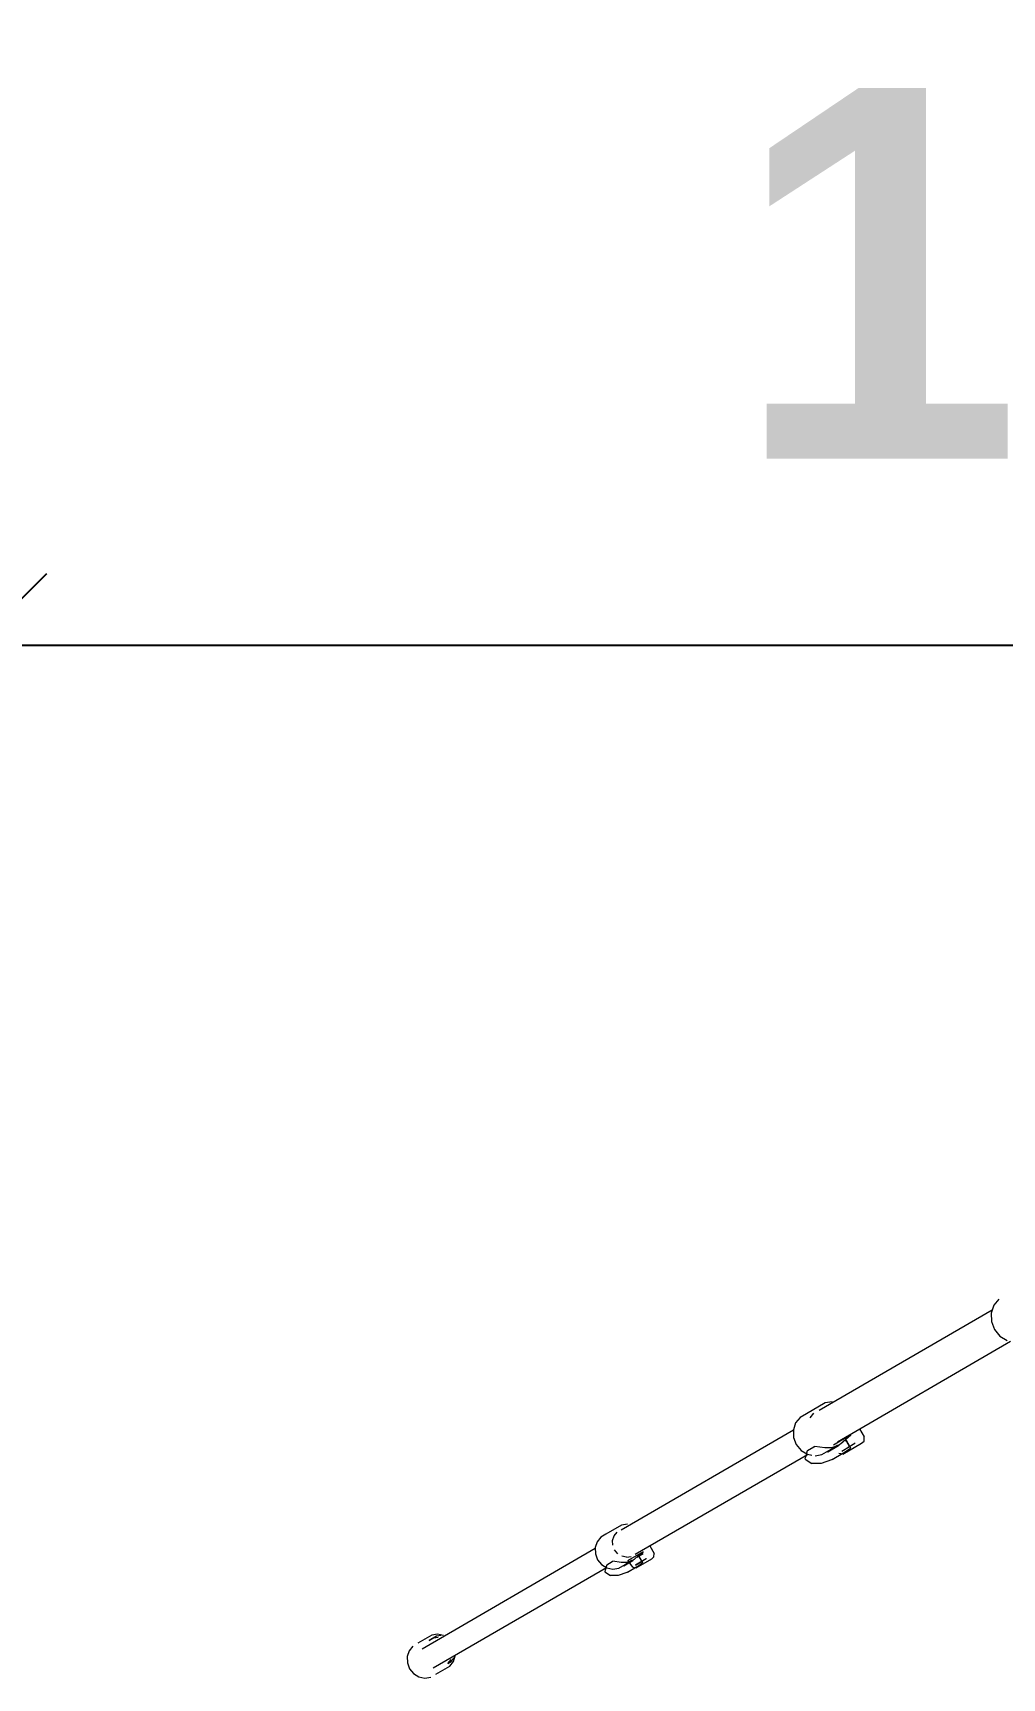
# Model space of a CAD drawing. Header units: inches. Extents: x 22 to 382261, y 22 to 371281.
# Drawn here: x 140134 to 140606, y 244691 to 245492 of the extents above; entities that cross this region are included whole.
import ezdxf

# ---------------------------------------------------------------- set-up
doc = ezdxf.new("R2010")
doc.units = ezdxf.units.IN
doc.header["$MEASUREMENT"] = 0
for name, color, linetype, lineweight in [('A-ANNO-DIMS', 211, 'Continuous', 9), ('A-GENM', 13, 'Continuous', 9), ('G-IMPT', 8, 'Continuous', 9)]:
    doc.layers.add(name, color=color, linetype=linetype, lineweight=lineweight)
doc.styles.add('Arial_B_1', font='arialbd.ttf', dxfattribs={"height": 180.555556})
doc.dimstyles.new('1', dxfattribs={"dimscale": 304.8, "dimtxt": 178.545395, "dimasz": 0.227865, "dimexe": 0.574147, "dimexo": 0.0625, "dimgap": 0.287073, "dimtad": 1, "dimdec": 0, "dimzin": 0, "dimdsep": 46, "dimtxsty": 'Arial_B_1', "dimblk1": 'OBLIQUE', "dimblk2": 'OBLIQUE', "dimsah": 1, "dimcen": 0.09, "dimdle": 0.574147, "dimazin": 0, "dimtfac": 1, "dimtdec": 4, "dimtix": 1, "dimtmove": 0, "dimatfit": 3, "dimfxl": 0.574147, "dimfxlon": 1, "dimtvp": 1, "dimtolj": 1, "dimtzin": 0, "dimarcsym": 2})

# ---------------------------------------------------------------- blocks, each defined once
blk = doc.blocks.new('LR2029_ESTUDIO_FOTOGRAFICO_02_TRIPODE - TRIPODE_ICV_DWG-656751-01-Ground floor DIMENSION PLAN')
at = {"layer": 'G-IMPT'}
for p, q in [((-555.95, -1195.32), (-462.51, -1167.66)), ((-463.42, -1169.12), (-464.27, -1173.14)), ((-461.3, -1165.7), (-463.42, -1169.12)), ((-458.18, -1163.29), (-461.3, -1165.7)), ((-464.27, -1173.14), (-463.76, -1177.27)), ((-463.76, -1177.27), (-461.94, -1181.01)), ((-550.92, -1212.32), (-457.48, -1184.65)), ((-461.94, -1181.01), (-459.04, -1183.92)), ((-552.36, -1192.55), (-562.44, -1195.54)), ((-548.87, -1192.84), (-552.36, -1192.55)), ((-663.4, -1229.19), (-570.42, -1201.66)), ((-570.43, -1201.71), (-571.19, -1205.27)), ((-568.55, -1198.67), (-570.43, -1201.71)), ((-565.78, -1196.53), (-568.55, -1198.67)), ((-562.44, -1195.54), (-565.78, -1196.53)), ((-561.11, -1197.96), (-558.77, -1196.16)), ((-571.19, -1205.27), (-570.73, -1208.94)), ((-570.73, -1208.94), (-569.12, -1212.27)), ((-538.98, -1208.78), (-537.71, -1213.15)), ((-659.49, -1242.41), (-566.55, -1214.89)), ((-569.12, -1212.27), (-566.54, -1214.85)), ((-567.87, -1215.99), (-568.22, -1216.6)), ((-568.22, -1216.6), (-568.21, -1216.7)), ((-568.21, -1216.7), (-568.19, -1216.85)), ((-568.19, -1216.85), (-565.57, -1219.72)), ((-566.22, -1213.13), (-567.87, -1215.99)), ((-566.54, -1214.85), (-564.57, -1215.77)), ((-566.06, -1213.08), (-566.22, -1213.13)), ((-566.06, -1213.08), (-562.63, -1212.07)), ((-563.11, -1216.39), (-559.81, -1216.66)), ((-562.63, -1212.07), (-562.47, -1212.02)), ((-562.47, -1212.02), (-562.21, -1211.95)), ((-557.58, -1213.72), (-562.21, -1211.95)), ((-559.81, -1216.66), (-549.74, -1213.67)), ((-554.39, -1214.52), (-557.58, -1213.72)), ((-551.57, -1214.13), (-557.01, -1216.07)), ((-556.67, -1215.97), (-557.01, -1216.07)), ((-556.67, -1215.97), (-550.86, -1214.25)), ((-550.58, -1214.17), (-554.39, -1214.52)), ((-543.77, -1210.63), (-553.24, -1213.44)), ((-551.28, -1214.04), (-551.57, -1214.13)), ((-550.86, -1214.25), (-550.58, -1214.17)), ((-549.98, -1217.27), (-545.77, -1216.02)), ((-549.78, -1218.81), (-539.7, -1215.83)), ((-549.74, -1213.67), (-546.59, -1212.03)), ((-549.35, -1218.34), (-545.54, -1216.88)), ((-542.9, -1215.17), (-547.11, -1216.42)), ((-547.07, -1212.79), (-546.78, -1212.71)), ((-547.07, -1212.79), (-546.75, -1212.88)), ((-546.59, -1212.83), (-546.78, -1212.71)), ((-546.75, -1212.88), (-545.76, -1216.2)), ((-546.59, -1212.03), (-543.77, -1210.63)), ((-545.65, -1215.99), (-546.59, -1212.83)), ((-545.77, -1216.02), (-545.76, -1215.83)), ((-545.76, -1215.83), (-545.76, -1216.2)), ((-545.65, -1215.99), (-545.46, -1216.66)), ((-545.54, -1216.88), (-545.46, -1216.66)), ((-542.9, -1215.17), (-542.79, -1214.95)), ((-539.7, -1215.83), (-538.28, -1215.15)), ((-538.28, -1215.15), (-537.71, -1213.15)), ((-561.09, -1220.75), (-565.57, -1219.72)), ((-555.77, -1220.24), (-561.09, -1220.75)), ((-555.44, -1220.14), (-555.77, -1220.24)), ((-555.44, -1220.14), (-549.63, -1218.42)), ((-549.78, -1218.81), (-551.61, -1218.14)), ((-549.63, -1218.42), (-549.35, -1218.34)), ((-676.17, -1232.15), (-677.73, -1234.68)), ((-673.86, -1230.37), (-676.17, -1232.15)), ((-671.09, -1229.55), (-673.86, -1230.37)), ((-662.71, -1227.07), (-671.09, -1229.55)), ((-669.15, -1235.58), (-668.65, -1233.24)), ((-668.65, -1233.24), (-667.41, -1231.24)), ((-667.41, -1231.24), (-665.59, -1229.84)), ((-659.8, -1227.31), (-662.71, -1227.07)), ((-771.28, -1262.67), (-677.8, -1234.99)), ((-677.73, -1234.68), (-678.36, -1237.65)), ((-678.36, -1237.65), (-677.98, -1240.69)), ((-677.98, -1240.69), (-676.64, -1243.46)), ((-667.79, -1240.17), (-668.85, -1237.99)), ((-663.97, -1242.87), (-666.09, -1241.87)), ((-655.56, -1242.1), (-663.94, -1244.58)), ((-657.91, -1243.26), (-655.56, -1242.1)), ((-651.71, -1240.11), (-650.53, -1244.2)), ((-768.2, -1273.06), (-674.72, -1245.38)), ((-676.64, -1243.46), (-674.5, -1245.6)), ((-675.6, -1246.55), (-675.89, -1247.06)), ((-675.89, -1247.06), (-675.89, -1247.14)), ((-675.89, -1247.14), (-675.87, -1247.27)), ((-675.87, -1247.27), (-673.69, -1249.66)), ((-674.23, -1244.18), (-675.6, -1246.55)), ((-674.5, -1245.6), (-671.81, -1246.87)), ((-674.1, -1244.14), (-674.23, -1244.18)), ((-674.1, -1244.14), (-671.25, -1243.29)), ((-669.97, -1250.51), (-673.69, -1249.66)), ((-671.81, -1246.87), (-668.9, -1247.11)), ((-671.25, -1243.29), (-671.12, -1243.25)), ((-671.12, -1243.25), (-670.9, -1243.2)), ((-667.05, -1244.67), (-670.9, -1243.2)), ((-665.54, -1250.09), (-669.97, -1250.51)), ((-668.9, -1247.11), (-660.52, -1244.63)), ((-664.4, -1245.34), (-667.05, -1244.67)), ((-662.05, -1245.01), (-666.57, -1246.62)), ((-666.29, -1246.54), (-666.57, -1246.62)), ((-666.29, -1246.54), (-661.46, -1245.11)), ((-665.27, -1250.01), (-665.54, -1250.09)), ((-665.27, -1250.01), (-660.44, -1248.58)), ((-661.23, -1245.04), (-664.4, -1245.34)), ((-663.97, -1242.87), (-661.68, -1243.06)), ((-663.77, -1244.64), (-662.27, -1248.15)), ((-662.08, -1248.34), (-662.27, -1248.15)), ((-662.08, -1248.34), (-660.56, -1248.9)), ((-661.81, -1244.93), (-662.05, -1245.01)), ((-661.46, -1245.11), (-661.23, -1245.04)), ((-654.84, -1245.88), (-660.73, -1247.62)), ((-660.73, -1247.62), (-657.22, -1246.58)), ((-660.56, -1248.9), (-652.18, -1246.42)), ((-660.52, -1244.63), (-657.91, -1243.26)), ((-660.44, -1248.58), (-660.2, -1248.51)), ((-660.2, -1248.51), (-657.04, -1247.3)), ((-655.66, -1243.11), (-659.16, -1244.14)), ((-658.31, -1243.9), (-658.06, -1243.83)), ((-658.31, -1243.9), (-658.04, -1243.97)), ((-657.91, -1243.93), (-658.06, -1243.83)), ((-658.04, -1243.97), (-657.22, -1246.73)), ((-657.13, -1246.55), (-657.91, -1243.93)), ((-657.22, -1246.58), (-657.22, -1246.43)), ((-657.22, -1246.43), (-657.22, -1246.73)), ((-657.13, -1246.55), (-656.97, -1247.11)), ((-657.04, -1247.3), (-656.97, -1247.11)), ((-654.84, -1245.88), (-654.75, -1245.69)), ((-652.18, -1246.42), (-651, -1245.86)), ((-651, -1245.86), (-650.53, -1244.2)), ((-765.14, -1257.4), (-772.56, -1259.6)), ((-762.24, -1257.64), (-765.14, -1257.4)), ((-759.55, -1258.9), (-762.24, -1257.64)), ((-779.21, -1264.72), (-779.84, -1267.69)), ((-777.64, -1262.2), (-779.21, -1264.72)), ((-775.34, -1260.42), (-777.64, -1262.2)), ((-763.03, -1258.47), (-766.95, -1259.63)), ((-766.95, -1259.63), (-765.29, -1259.14)), ((-763.03, -1258.47), (-765.29, -1259.14)), ((-763.03, -1258.47), (-764.7, -1258.96)), ((-762.33, -1259.15), (-764.7, -1258.96)), ((-760.66, -1258.66), (-763.03, -1258.47)), ((-779.84, -1267.69), (-779.46, -1270.74)), ((-779.46, -1270.74), (-778.12, -1273.5)), ((-778.12, -1273.5), (-775.97, -1275.65)), ((-767.61, -1276.33), (-760.19, -1274.14)), ((-760.67, -1272.58), (-758.79, -1271.13)), ((-760.67, -1272.58), (-759, -1272.09)), ((-760.19, -1274.14), (-757.88, -1272.36)), ((-759, -1272.09), (-757.12, -1270.64)), ((-757.88, -1272.36), (-756.32, -1269.83)), ((-775.97, -1275.65), (-773.29, -1276.92)), ((-773.29, -1276.92), (-770.38, -1277.15))]:
    blk.add_line(p, q, dxfattribs=at)
blk = doc.blocks.new('LR2029_ESTUDIO_FOTOGRAFICO_02_TRIPODE - LR2029_ESTUDIO_FOTOGRAFICO_02_TRIPODE-656754-01-Ground floor DIMENSION PLAN')
at = {"rotation": 13.62465064363882}
blk.add_blockref('LR2029_ESTUDIO_FOTOGRAFICO_02_TRIPODE - TRIPODE_ICV_DWG-656751-01-Ground floor DIMENSION PLAN', (37, 1188.64), dxfattribs=at)
blk = doc.blocks.new('_Oblique')
at = {"color": 0, "linetype": 'ByBlock', "lineweight": -2}
blk.add_line((-0.5, -0.5), (0.5, 0.5), dxfattribs=at)
blk = doc.blocks.new('*D4547')
at = {"layer": 'A-ANNO-DIMS', "color": 0, "lineweight": -2, "transparency": 16777216}
for p, q in [((135618.82, 245350.06), (135618.82, 245019.11)), ((140106.14, 245350.06), (140106.14, 245019.11)), ((135443.82, 245194.11), (140281.14, 245194.11))]:
    blk.add_line(p, q, dxfattribs=at)
at = {"layer": 'Defpoints', "color": 0, "transparency": 16777216}
for p in [(135618.82, 245369.11), (140106.14, 245369.11), (140106.14, 245194.11)]:
    blk.add_point(p, dxfattribs=at)
at = {"layer": 'A-ANNO-DIMS', "color": 0, "lineweight": -2, "transparency": 16777216, "xscale": 69.45312499999999, "yscale": 69.45312499999999, "zscale": 69.45312499999999, "rotation": 180}
blk.add_blockref('_Oblique', (135618.82, 245194.11), dxfattribs=at)
at = {"layer": 'A-ANNO-DIMS', "color": 0, "lineweight": -2, "transparency": 16777216, "xscale": 69.45312499999999, "yscale": 69.45312499999999, "zscale": 69.45312499999999}
blk.add_blockref('_Oblique', (140106.14, 245194.11), dxfattribs=at)
at = {"layer": 'A-ANNO-DIMS', "color": 0, "transparency": 16777216, "insert": (137862.48, 245373.86), "char_height": 180.556, "width": 652.966, "attachment_point": 5, "style": 'Arial_B_1'}
blk.add_mtext('\\A1;4487', dxfattribs=at)
blk = doc.blocks.new('*D4548')
at = {"layer": 'A-ANNO-DIMS', "color": 0, "lineweight": -2, "transparency": 16777216}
for p, q in [((140106.14, 245350.06), (140106.14, 245019.11)), ((141406.14, 245350.06), (141406.14, 245019.11)), ((139931.14, 245194.11), (141581.14, 245194.11))]:
    blk.add_line(p, q, dxfattribs=at)
at = {"layer": 'Defpoints', "color": 0, "transparency": 16777216}
for p in [(140106.14, 245369.11), (141406.14, 245369.11), (141406.14, 245194.11)]:
    blk.add_point(p, dxfattribs=at)
at = {"layer": 'A-ANNO-DIMS', "color": 0, "lineweight": -2, "transparency": 16777216, "xscale": 69.45312499999999, "yscale": 69.45312499999999, "zscale": 69.45312499999999, "rotation": 180}
blk.add_blockref('_Oblique', (140106.14, 245194.11), dxfattribs=at)
at = {"layer": 'A-ANNO-DIMS', "color": 0, "lineweight": -2, "transparency": 16777216, "xscale": 69.45312499999999, "yscale": 69.45312499999999, "zscale": 69.45312499999999}
blk.add_blockref('_Oblique', (141406.14, 245194.11), dxfattribs=at)
at = {"layer": 'A-ANNO-DIMS', "color": 0, "transparency": 16777216, "insert": (140756.14, 245373.8), "char_height": 180.556, "width": 652.966, "attachment_point": 5, "style": 'Arial_B_1'}
blk.add_mtext('\\A1;1300', dxfattribs=at)

msp = doc.modelspace()

# ---------------------------------------------------------------- block references
at = {"layer": 'A-GENM'}
msp.add_blockref('LR2029_ESTUDIO_FOTOGRAFICO_02_TRIPODE - LR2029_ESTUDIO_FOTOGRAFICO_02_TRIPODE-656754-01-Ground floor DIMENSION PLAN', (140738.82, 244925.46), dxfattribs=at)

# ---------------------------------------------------------------- dimensions: what is measured, and where the dimension line sits
at = {"layer": 'A-ANNO-DIMS'}
for base, p1, p2, override, picture, middle in [((140106.14, 245194.11), (135618.82, 245369.11), (140106.14, 245369.11), {"dimpost": '<>', "dimfxl": 4487.326775}, '*D4547', (137862.48, 245373.86)), ((141406.14, 245194.11), (140106.14, 245369.11), (141406.14, 245369.11), {"dimpost": '<>', "dimfxl": 1300}, '*D4548', (140756.14, 245373.8))]:
    dim = msp.add_linear_dim(base=base, p1=p1, p2=p2, dimstyle='1', override=override, dxfattribs=at)
    dim.commit()
    dim.dimension.update_dxf_attribs({"geometry": picture, "text_midpoint": middle})

doc.saveas('drawing.dxf')
